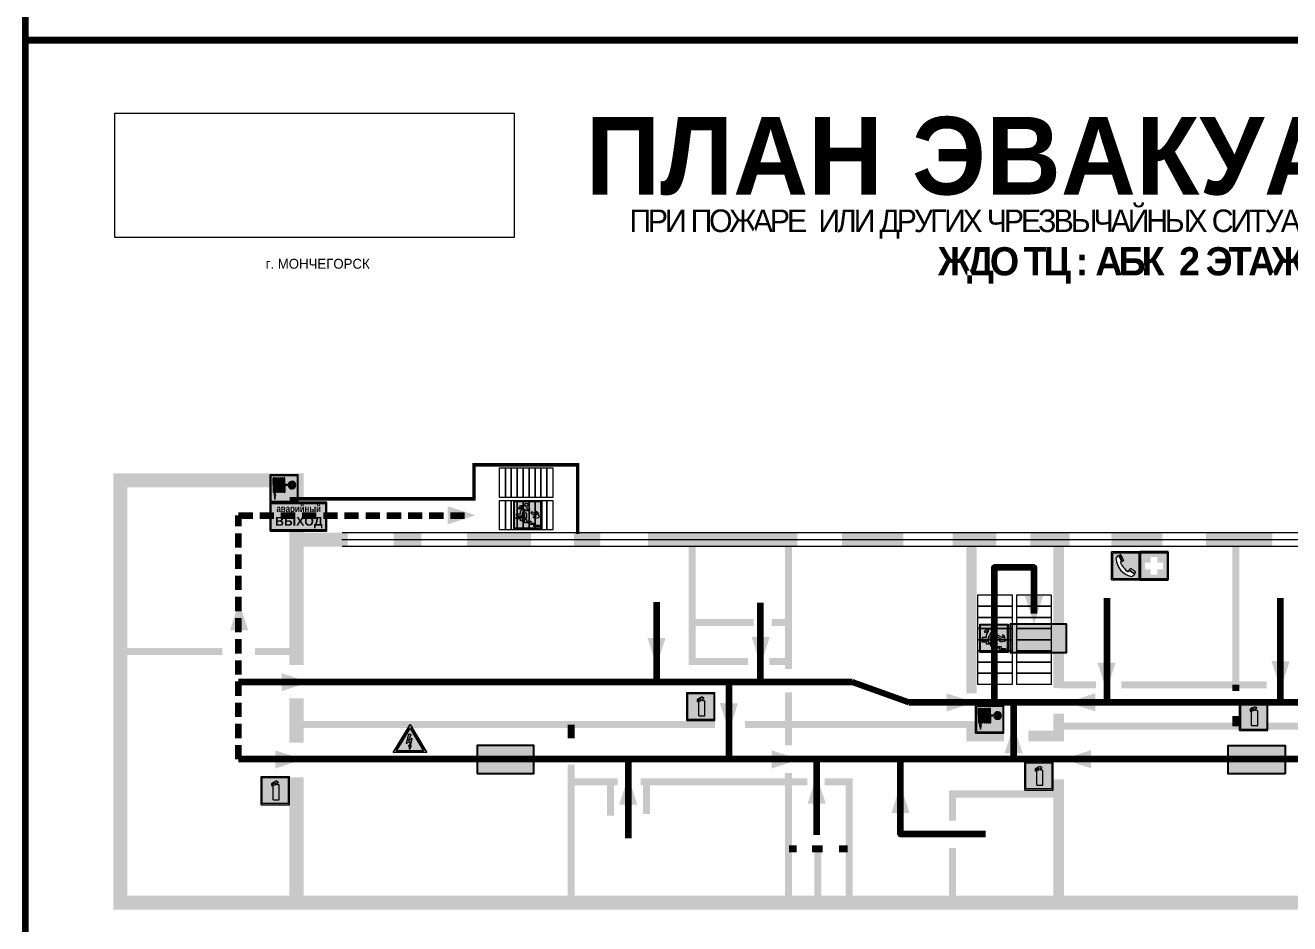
# Model space of a CAD drawing. Header units: millimetres. Extents: x 13114 to 67229, y 22859 to 38520.
# Drawn here: x 32788.4 to 33146.6, y 25607.5 to 25862 of the extents above; entities that cross this region are included whole.
import ezdxf

# ---------------------------------------------------------------- set-up
doc = ezdxf.new("R2010")
doc.units = ezdxf.units.MM
doc.linetypes.add('{ Wide Dash }', pattern=[12, 4, -2, 4, -2])
doc.layers.add('План_Штампы', color=7, linetype='Continuous')
doc.styles.add('обычный', font='arial.ttf')
picture_1 = doc.add_image_def('image1.jpg', size_in_pixel=(337, 105))

# ---------------------------------------------------------------- blocks, each defined once
blk = doc.blocks.new('A$C7B4425F7')
at = {"true_color": 0xffffff}
blk.add_hatch(color=7, dxfattribs=at).paths.add_polyline_path([(0, 0), (-16, 0), (-16, -8), (0, -8)])
h = blk.add_hatch(color=126)
h.paths.add_polyline_path([(-0.2, -0.2), (-15.8, -0.2), (-15.8, -7.8), (-0.2, -7.8)])
h.paths.add_polyline_path([(-11.76, -2.03), (-11.76, -3.66), (-11.17, -3.66, -0.568275), (-11.17, -6.18), (-12.58, -6.18), (-12.58, -2.03)], flags=16)
h.paths.add_polyline_path([(-13.33, -4.12, -0.495768), (-13.59, -6.18), (-15.03, -6.18), (-15.03, -2.03), (-13.59, -2.03, -0.487973)], flags=16)
h.paths.add_polyline_path([(-10.25, -2.03), (-9.48, -2.03), (-9.48, -6.18), (-10.25, -6.18)], flags=16)
h.paths.add_polyline_path([(-13.84, -3.69), (-14.24, -3.69), (-14.24, -3.03), (-13.9, -3.03, -0.692621)], flags=0)
h.paths.add_polyline_path([(-9.15, -2.03), (-8.4, -2.03), (-8.04, -3.07), (-7.68, -2.03), (-6.93, -2.03), (-7.64, -4.1), (-6.93, -6.18), (-7.68, -6.18), (-8.04, -5.14), (-8.4, -6.18), (-9.15, -6.18), (-8.44, -4.1)], flags=16)
h.paths.add_polyline_path([(-11.76, -4.46), (-11.42, -4.46, -0.692621), (-11.36, -5.12), (-11.76, -5.12)], flags=0)
h.paths.add_polyline_path([(-13.9, -5.2), (-14.24, -5.2), (-14.24, -4.55), (-13.84, -4.55, -0.708038)], flags=0)
edge = h.paths.add_edge_path(flags=16)
edge.add_ellipse((-5.51, -4.08), major_axis=(0, 2.05), ratio=0.586184, start_angle=0, end_angle=360)
edge = h.paths.add_edge_path(flags=0)
edge.add_ellipse((-5.51, -4.08), major_axis=(0, 1.14), ratio=0.454828, start_angle=0, end_angle=360)
h.paths.add_polyline_path([(-4.13, -4.96, 0.377264), (-3.48, -4.52, 0.0555), (-3.16, -2.03), (-1.66, -2.03), (-1.66, -4.96), (-0.96, -4.96), (-0.96, -7.01), (-1.75, -7.01), (-1.75, -6.18), (-3.3, -6.18), (-3.3, -7.02), (-4.13, -7.02)], flags=16)
h.paths.add_polyline_path([(-2.73, -2.91), (-2.28, -2.91), (-2.28, -4.96), (-3.05, -4.96, 0.079136)], flags=0)
at = {"color": 126}
blk.add_lwpolyline([(-16, -8), (0, -8), (0, 0), (-16, 0)], close=True, dxfattribs=at)
blk = doc.blocks.new('A$C3E6D3DDE')
at = {"lineweight": 5}
h = blk.add_hatch(color=40, dxfattribs=at)
h.paths.add_polyline_path([(24.1, 1.45), (16.46, -11.35), (31.74, -11.35)])
h.paths.add_polyline_path([(24.09, -0.46), (30.03, -10.41), (18.14, -10.41)], flags=16)
h.paths.add_polyline_path([(24.54, -3.08), (23.41, -6.02), (25.13, -5.01), (24.33, -8.5), (24.82, -8.27), (23.79, -9.86), (23.4, -8.04), (23.8, -8.43), (24.04, -6.29), (22.39, -7.25), (23.44, -3.08)], flags=0)
h = blk.add_hatch(color=256, dxfattribs=at)
h.paths.add_polyline_path([(24.37, 0.03, 0.567511), (23.82, 0.03), (17.59, -10.4, 0.582454), (17.86, -10.88), (30.32, -10.88, 0.582149), (30.6, -10.4)])
h.paths.add_polyline_path([(24.09, -0.46), (18.14, -10.41), (30.03, -10.41)], flags=16)
h.paths.add_polyline_path([(24.54, -3.08), (23.41, -6.02), (25.13, -5.01), (24.33, -8.5), (24.82, -8.27), (23.79, -9.86), (23.4, -8.04), (23.8, -8.43), (24.04, -6.29), (22.39, -7.25), (23.44, -3.08)], flags=0)
h = blk.add_hatch(color=40, dxfattribs=at)
h.paths.add_polyline_path([(24.09, -0.46), (18.14, -10.41), (30.03, -10.41)])
h.paths.add_polyline_path([(24.82, -8.27), (23.79, -9.86), (23.4, -8.04), (23.8, -8.43), (24.04, -6.29), (22.39, -7.25), (23.44, -3.08), (24.54, -3.08), (23.41, -6.02), (25.13, -5.01), (24.33, -8.5)], flags=16)
at = {"color": 40, "lineweight": 5}
for p, q in [((16.46, -11.35), (24.1, 1.45)), ((24.1, 1.45), (31.74, -11.35))]:
    blk.add_line(p, q, dxfattribs=at)
at = {"lineweight": 5}
for p, q in [((17.59, -10.4), (23.82, 0.03)), ((24.37, 0.03), (30.6, -10.4)), ((18.14, -10.41), (24.09, -0.46)), ((23.44, -3.08), (22.39, -7.25)), ((23.41, -6.02), (24.54, -3.08)), ((25.13, -5.01), (23.41, -6.02)), ((24.54, -3.08), (23.44, -3.08)), ((24.09, -0.46), (30.03, -10.41)), ((24.33, -8.5), (25.13, -5.01)), ((17.86, -10.88), (30.32, -10.88)), ((18.14, -10.41), (30.03, -10.41)), ((22.39, -7.25), (24.04, -6.29)), ((23.8, -8.43), (23.4, -8.04)), ((23.4, -8.04), (23.79, -9.86)), ((23.79, -9.86), (24.82, -8.27)), ((24.04, -6.29), (23.8, -8.43)), ((24.82, -8.27), (24.33, -8.5))]:
    blk.add_line(p, q, dxfattribs=at)
at = {"color": 50, "lineweight": 5}
blk.add_line((31.74, -11.35), (16.46, -11.35), dxfattribs=at)
blk = doc.blocks.new('A$C456E1F9C')
at = {"lineweight": 5}
h = blk.add_hatch(color=242, dxfattribs=at)
h.paths.add_polyline_path([(0.51, -1.47), (0.51, -13.26), (12.29, -13.26), (12.29, -1.47)])
h.paths.add_polyline_path([(5.42, -4.95, -0.254479), (4.78, -5.4), (3.52, -2.53, -0.209735), (4.23, -2.4)], flags=16)
h.paths.add_polyline_path([(8.53, -8.6), (10.87, -10.17), (10.54, -10.76), (8.03, -9.13, -0.192251)], flags=16)
h.paths.add_polyline_path([(4.61, -5.49, 0.005518), (3.87, -5.72, 0.128647), (7.49, -10.01, 0.00809), (7.83, -9.33), (10.47, -10.97, -0.16736), (8.99, -12.25, -0.327862), (1.95, -3.95, -0.166952), (3.36, -2.62)], flags=16)
at = {"color": 242, "lineweight": 5}
for p, q in [((0, -13.77), (0, -0.97)), ((12.8, -0.97), (0, -0.97)), ((4.61, -5.49), (3.36, -2.62)), ((3.52, -2.53), (4.78, -5.4)), ((4.23, -2.4), (5.42, -4.95)), ((12.8, -13.77), (12.8, -0.97)), ((7.83, -9.33), (10.47, -10.97)), ((8.03, -9.13), (10.54, -10.76)), ((10.81, -10.12), (8.53, -8.6)), ((10.54, -10.76), (10.8, -10.3)), ((10.8, -10.3), (10.81, -10.12)), ((0, -13.77), (12.8, -13.77))]:
    blk.add_line(p, q, dxfattribs=at)
blk.add_lwpolyline([(0.51, -1.47), (12.29, -1.47), (12.29, -13.26), (0.51, -13.26)], close=True, dxfattribs=at)
for centre, radius, start, end in [((4.59, -5.34), 2.99, 114.28453, 152.19739), ((11.12, -3.31), 9.19, 183.99153, 256.60086), ((4.02, -3.27), 0.891, 76.32839, 123.70924), ((14.98, -39.1), 35.17, 107.14873, 108.41345), ((13.86, -0.94), 11.08, 205.55365, 234.87622), ((4.68, -4.59), 0.824, 276.9621, 334.07228), ((-13.31, 0.8), 23.44, 332.54871, 334.40268), ((8.94, -9.5), 0.989, 114.40924, 157.93883), ((7.87, -9.46), 3, 291.92908, 329.9329)]:
    blk.add_arc(centre, radius, start, end, dxfattribs=at)
blk = doc.blocks.new('A$C18900ED3')
h = blk.add_hatch(color=126)
h.paths.add_polyline_path([(-0.18, -0.18), (-7.02, -0.18), (-7.02, -7.02), (-0.18, -7.02)])
h.paths.add_polyline_path([(-5.89, -4.46), (-5.89, -2.77), (-4.46, -2.77), (-4.46, -1.31), (-2.77, -1.31), (-2.77, -2.77), (-1.33, -2.77), (-1.33, -4.46), (-2.77, -4.46), (-2.77, -5.89), (-4.46, -5.89), (-4.46, -4.46)], flags=16)
at = {"color": 126}
for p, q in [((-7.2, 0), (-7.2, -7.2)), ((0, 0), (-7.2, 0)), ((0, -7.2), (0, 0)), ((-7.02, -7.02), (-7.02, -0.18)), ((-7.02, -0.18), (-0.18, -0.18)), ((-0.18, -0.18), (-0.18, -7.02)), ((-7.2, -7.2), (0, -7.2)), ((-0.18, -7.02), (-7.02, -7.02))]:
    blk.add_line(p, q, dxfattribs=at)
blk = doc.blocks.new('вниз')
at = {"lineweight": 0, "true_color": 0xffffff}
h = blk.add_hatch(color=7, dxfattribs=at)
h.dxf.hatch_style = 1
h.paths.add_polyline_path([(40994.51, -4472.22), (40986.51, -4472.22), (40986.51, -4480.22), (40994.51, -4480.22)])
h.paths.add_polyline_path([(40994.31, -4472.42), (40994.31, -4480.01), (40986.71, -4480.01), (40986.71, -4472.42)], flags=16)
h.paths.add_polyline_path([(40988.43, -4473.53), (40989.43, -4473.53), (40990.19, -4473.96), (40990.19, -4474.6), (40991, -4474.6), (40991, -4475.06), (40989.73, -4475.06), (40989.73, -4474.46), (40989.3, -4475.18), (40990.17, -4475.7), (40990.17, -4477.11), (40989.63, -4477.11), (40989.63, -4476.01), (40988.94, -4475.59), (40988.94, -4476.46), (40988.94, -4476.46), (40987.47, -4476.46), (40987.26, -4476.46), (40987.26, -4475.92), (40988.4, -4475.92), (40988.4, -4475.2), (40989.1, -4473.99), (40988.66, -4473.99), (40988.24, -4474.7), (40987.86, -4474.47), (40988.41, -4473.56)], flags=0)
h.paths.add_polyline_path([(40990.55, -4473.29, -1), (40989.69, -4473.29, -1)], flags=0)
h.paths.add_polyline_path([(40988.85, -4476.89), (40988.85, -4477.43), (40990.1, -4477.43), (40990.1, -4477.99), (40991.34, -4477.99), (40991.34, -4478.54), (40992.59, -4478.54), (40992.59, -4479.09), (40993.83, -4479.09), (40993.83, -4479.52), (40992.17, -4479.52), (40992.17, -4478.97), (40990.91, -4478.97), (40990.91, -4478.41), (40989.68, -4478.41), (40989.68, -4477.86), (40988.43, -4477.86), (40988.43, -4477.31), (40987.6, -4477.31), (40987.18, -4477.31), (40987.18, -4476.89)], flags=0)
h.paths.add_polyline_path([(40991.61, -4475.33), (40993.12, -4476.2), (40992.9, -4475.27), (40993.48, -4475.6), (40993.83, -4476.88), (40992.56, -4477.22), (40991.97, -4476.88), (40992.9, -4476.61), (40991.38, -4475.74), (40991.58, -4475.39)], flags=0)
h.paths.add_polyline_path([(40990.19, -4473.96), (40989.43, -4473.53), (40988.43, -4473.53), (40988.41, -4473.56), (40987.86, -4474.47), (40988.24, -4474.7), (40988.66, -4473.99), (40989.1, -4473.99), (40988.4, -4475.2), (40988.4, -4475.92), (40987.26, -4475.92), (40987.26, -4476.46), (40987.47, -4476.46), (40988.94, -4476.46), (40988.94, -4476.27), (40988.94, -4475.59), (40989.63, -4476.01), (40989.63, -4477.11), (40990.17, -4477.11), (40990.17, -4475.7), (40989.3, -4475.18), (40989.73, -4474.46), (40989.73, -4475.06), (40991, -4475.06), (40991, -4474.6), (40990.19, -4474.6)], flags=0)
h.paths.add_polyline_path([(40990.55, -4473.29, 1), (40989.69, -4473.29, 1)], flags=0)
h.paths.add_polyline_path([(40991.61, -4475.33), (40991.58, -4475.39), (40991.38, -4475.74), (40992.9, -4476.61), (40991.97, -4476.88), (40992.56, -4477.22), (40993.83, -4476.88), (40993.48, -4475.6), (40992.9, -4475.27), (40993.12, -4476.2)], flags=0)
h.paths.add_polyline_path([(40990.1, -4477.43), (40988.85, -4477.43), (40988.85, -4476.89), (40987.18, -4476.89), (40987.18, -4477.31), (40987.6, -4477.31), (40988.43, -4477.31), (40988.43, -4477.86), (40989.68, -4477.86), (40989.68, -4478.41), (40990.91, -4478.41), (40990.91, -4478.97), (40992.17, -4478.97), (40992.17, -4479.52), (40993.83, -4479.52), (40993.83, -4479.09), (40992.59, -4479.09), (40992.59, -4478.54), (40991.34, -4478.54), (40991.34, -4477.99), (40990.1, -4477.99)], flags=0)
at = {"lineweight": 0}
h = blk.add_hatch(color=126, dxfattribs=at)
h.dxf.hatch_style = 1
h.paths.add_polyline_path([(40994.31, -4472.42), (40986.71, -4472.42), (40986.71, -4480.01), (40994.31, -4480.01)])
h.paths.add_polyline_path([(40988.43, -4473.53), (40989.43, -4473.53), (40990.19, -4473.96), (40990.19, -4474.6), (40991, -4474.6), (40991, -4475.06), (40989.73, -4475.06), (40989.73, -4474.46), (40989.3, -4475.18), (40990.17, -4475.7), (40990.17, -4477.11), (40989.63, -4477.11), (40989.63, -4476.01), (40988.94, -4475.59), (40988.94, -4476.46), (40988.94, -4476.46), (40987.47, -4476.46), (40987.26, -4476.46), (40987.26, -4475.92), (40988.4, -4475.92), (40988.4, -4475.2), (40989.1, -4473.99), (40988.66, -4473.99), (40988.24, -4474.7), (40987.86, -4474.47), (40988.41, -4473.56)], flags=16)
h.paths.add_polyline_path([(40990.55, -4473.29, -1), (40989.69, -4473.29, -1)], flags=16)
h.paths.add_polyline_path([(40988.85, -4476.89), (40988.85, -4477.43), (40990.1, -4477.43), (40990.1, -4477.99), (40991.34, -4477.99), (40991.34, -4478.54), (40992.59, -4478.54), (40992.59, -4479.09), (40993.83, -4479.09), (40993.83, -4479.52), (40992.17, -4479.52), (40992.17, -4478.97), (40990.91, -4478.97), (40990.91, -4478.41), (40989.68, -4478.41), (40989.68, -4477.86), (40988.43, -4477.86), (40988.43, -4477.31), (40987.6, -4477.31), (40987.18, -4477.31), (40987.18, -4476.89)], flags=16)
h.paths.add_polyline_path([(40991.61, -4475.33), (40993.12, -4476.2), (40992.9, -4475.27), (40993.48, -4475.6), (40993.83, -4476.88), (40992.56, -4477.22), (40991.97, -4476.88), (40992.9, -4476.61), (40991.38, -4475.74), (40991.58, -4475.39)], flags=16)
at = {"lineweight": 0, "true_color": 0xffffff}
h = blk.add_hatch(color=7, dxfattribs=at)
h.dxf.hatch_style = 1
h.paths.add_polyline_path([(40989.73, -4474.46), (40989.73, -4475.06), (40991, -4475.06), (40991, -4474.6), (40990.19, -4474.6), (40990.19, -4473.96), (40989.43, -4473.53), (40988.43, -4473.53), (40988.41, -4473.56), (40987.86, -4474.47), (40988.24, -4474.7), (40988.66, -4473.99), (40989.1, -4473.99), (40988.4, -4475.2), (40988.4, -4475.92), (40987.26, -4475.92), (40987.26, -4476.46), (40987.47, -4476.46), (40988.94, -4476.46), (40988.94, -4475.59), (40989.63, -4476.01), (40989.63, -4477.11), (40990.17, -4477.11), (40990.17, -4475.7), (40989.3, -4475.18)])
h.paths.add_polyline_path([(40989.69, -4473.29, 1), (40990.55, -4473.29, 1)])
h.paths.add_polyline_path([(40991.61, -4475.33), (40991.58, -4475.39), (40991.38, -4475.74), (40992.9, -4476.61), (40991.97, -4476.88), (40992.56, -4477.22), (40993.83, -4476.88), (40993.48, -4475.6), (40992.9, -4475.27), (40993.12, -4476.2)])
h.paths.add_polyline_path([(40990.1, -4477.43), (40988.85, -4477.43), (40988.85, -4476.89), (40987.18, -4476.89), (40987.18, -4477.31), (40987.6, -4477.31), (40988.43, -4477.31), (40988.43, -4477.86), (40989.68, -4477.86), (40989.68, -4478.41), (40990.91, -4478.41), (40990.91, -4478.97), (40992.17, -4478.97), (40992.17, -4479.52), (40993.83, -4479.52), (40993.83, -4479.09), (40992.59, -4479.09), (40992.59, -4478.54), (40991.34, -4478.54), (40991.34, -4477.99), (40990.1, -4477.99)])
at = {"color": 126, "lineweight": 0}
for points in [[(40986.51, -4472.22), (40994.51, -4472.22), (40994.51, -4480.22), (40986.51, -4480.22)], [(40986.71, -4472.42), (40994.31, -4472.42), (40994.31, -4480.01), (40986.71, -4480.01)]]:
    blk.add_lwpolyline(points, close=True, dxfattribs=at)
for points in [[(40987.6, -4477.31), (40987.18, -4477.31), (40987.18, -4476.89), (40988.85, -4476.89), (40988.85, -4477.43), (40990.1, -4477.43), (40990.1, -4477.99), (40991.34, -4477.99), (40991.34, -4478.54), (40992.59, -4478.54), (40992.59, -4479.09), (40993.83, -4479.09), (40993.83, -4479.52), (40992.17, -4479.52), (40992.17, -4478.97), (40990.91, -4478.97), (40990.91, -4478.41), (40989.68, -4478.41), (40989.68, -4477.86), (40988.43, -4477.86), (40988.43, -4477.31), (40987.6, -4477.31)], [(40987.47, -4476.46), (40987.26, -4476.46), (40987.26, -4475.92), (40988.4, -4475.92), (40988.4, -4475.2), (40989.1, -4473.99), (40988.66, -4473.99), (40988.24, -4474.7), (40987.86, -4474.47), (40988.41, -4473.56), (40988.43, -4473.53), (40989.43, -4473.53), (40990.19, -4473.96), (40990.19, -4474.6), (40991, -4474.6), (40991, -4475.06), (40989.73, -4475.06), (40989.73, -4474.46), (40989.3, -4475.18), (40990.17, -4475.7), (40990.17, -4477.11), (40989.63, -4477.11), (40989.63, -4476.01), (40988.94, -4475.59), (40988.94, -4476.46)], [(40987.47, -4476.46), (40988.94, -4476.46), (40988.94, -4476.27)], [(40991.58, -4475.39), (40991.38, -4475.74), (40992.9, -4476.61), (40991.97, -4476.88), (40992.56, -4477.22), (40993.83, -4476.88), (40993.48, -4475.6), (40992.9, -4475.27), (40993.12, -4476.2), (40991.61, -4475.33), (40991.58, -4475.39)]]:
    blk.add_lwpolyline(points, dxfattribs=at)
blk.add_circle((40990.12, -4473.29), 0.432, dxfattribs=at)
blk = doc.blocks.new('A$C41C009D9')
at = {"true_color": 0xffffff}
blk.add_hatch(color=7, dxfattribs=at).paths.add_polyline_path([(0, 8), (-16, 8), (-16, 0), (0, 0)])
h = blk.add_hatch(color=126)
h.dxf.hatch_style = 1
h.paths.add_polyline_path([(-15.8, 7.8), (-15.8, 0.2), (-0.2, 0.2), (-0.2, 7.8)])
at = {"color": 126}
for points in [[(-16, 0), (0, 0), (0, 8), (-16, 8)], [(-16, 0), (0, 0), (0, 8), (-16, 8)], [(-15.8, 7.8), (-0.2, 7.8), (-0.2, 0.2), (-15.8, 0.2)]]:
    blk.add_lwpolyline(points, close=True, dxfattribs=at)
at = {"color": 7, "true_color": 0xffffff, "insert": (-15.8, 7.3), "char_height": 2.5, "width": 15.5999, "attachment_point": 1, "style": 'обычный'}
blk.add_mtext('\\pi1.6133;{\\fArial|b1|i0|c204|p34;\\H0.8x;\\W0.8;аварийный\\H1.25x;\\W1;\\P\\pi1.2327;ВЫХОД}', dxfattribs=at)
blk = doc.blocks.new('A$C37112FD5')
at = {"true_color": 0xf5f5ff}
h = blk.add_hatch(color=7, dxfattribs=at)
h.dxf.hatch_style = 1
h.paths.add_polyline_path([(12.8, -7.4), (0, -7.4), (0, -20.2), (12.8, -20.2)])
h.paths.add_polyline_path([(12.29, -7.91), (12.29, -19.69), (0.51, -19.69), (0.51, -7.91)], flags=16)
h.paths.add_polyline_path([(4.98, -9.04, -0.42597), (5.17, -9.22), (5.17, -12.25), (5.17, -15.29, -0.432244), (4.98, -15.47), (4.83, -15.47, -0.42597), (4.64, -15.29), (4.64, -12.25), (4.64, -9.22, -0.432244), (4.83, -9.04)], flags=0)
h.paths.add_polyline_path([(4.28, -9.22), (4.28, -12.25), (4.28, -15.29, -0.432244), (4.09, -15.47), (3.94, -15.47, -0.42597), (3.75, -15.29), (3.75, -12.25), (3.75, -9.22, -0.432244), (3.94, -9.04), (4.09, -9.04, -0.42597)], flags=0)
h.paths.add_polyline_path([(5.72, -9.04), (5.87, -9.04, -0.42597), (6.06, -9.22), (6.06, -12.25), (6.06, -15.29, -0.432244), (5.87, -15.47), (5.72, -15.47, -0.42597), (5.53, -15.29), (5.53, -12.25), (5.53, -9.22, -0.432244)], flags=0)
h.paths.add_polyline_path([(6.42, -8.9), (6.5, -8.9, -0.42597), (6.69, -9.08), (6.69, -12.03), (8.21, -12.03, -15.824349), (8.21, -12.47), (6.69, -12.47), (6.69, -15.42, -0.432244), (6.5, -15.6), (6.42, -15.6)], flags=0)
h.paths.add_polyline_path([(3.39, -9.22), (3.39, -12.25), (3.39, -15.29, -0.432244), (3.2, -15.47), (3.05, -15.47, -0.42597), (2.85, -15.29), (2.85, -12.25), (2.85, -9.22, -0.432244), (3.05, -9.04), (3.2, -9.04, -0.42597)], flags=0)
h.paths.add_polyline_path([(2.5, -9.22), (2.5, -16.71), (1.96, -16.71), (1.96, -9.22, -0.432244), (2.15, -9.04), (2.31, -9.04, -0.42597)], flags=0)
h.paths.add_polyline_path([(1.61, -8.9), (1.61, -15.6), (1.57, -15.6, -0.42597), (1.37, -15.42), (1.37, -12.03), (1.37, -9.09, -0.432244), (1.57, -8.9)], flags=0)
h.paths.add_polyline_path([(9.76, -10.81), (9.76, -12.03), (8.49, -12.03, -0.336371)], flags=0)
h.paths.add_polyline_path([(8.49, -12.47), (9.76, -12.47), (9.76, -13.7, -0.336371)], flags=0)
h.paths.add_polyline_path([(10.11, -10.81, -0.336371), (11.38, -12.03), (10.11, -12.03)], flags=0)
h.paths.add_polyline_path([(10.11, -12.47), (11.38, -12.47, -0.336371), (10.11, -13.7)], flags=0)
h.paths.add_polyline_path([(2.5, -16.84), (2.5, -17.05), (1.97, -17.05), (1.97, -16.84)], flags=0)
h.paths.add_polyline_path([(2.5, -17.24, -0.033778), (2.24, -18.6, -0.033778), (1.97, -17.24)], flags=0)
h = blk.add_hatch(color=242)
h.dxf.hatch_style = 1
h.paths.add_polyline_path([(12.29, -7.91), (0.51, -7.91), (0.51, -19.69), (12.29, -19.69)])
h.paths.add_polyline_path([(6.42, -15.6), (6.42, -8.9), (6.5, -8.9, -0.42597), (6.69, -9.08), (6.69, -12.03), (8.21, -12.03, -15.824349), (8.21, -12.47), (6.69, -12.47), (6.69, -15.42, -0.432244), (6.5, -15.6)], flags=16)
h.paths.add_polyline_path([(5.87, -15.47), (5.72, -15.47, -0.42597), (5.53, -15.29), (5.53, -12.25), (5.53, -9.22, -0.432244), (5.72, -9.04), (5.87, -9.04, -0.42597), (6.06, -9.22), (6.06, -12.25), (6.06, -15.29, -0.432244)], flags=16)
h.paths.add_polyline_path([(4.98, -15.47), (4.83, -15.47, -0.42597), (4.64, -15.29), (4.64, -12.25), (4.64, -9.22, -0.432244), (4.83, -9.04), (4.98, -9.04, -0.42597), (5.17, -9.22), (5.17, -12.25), (5.17, -15.29, -0.432244)], flags=16)
h.paths.add_polyline_path([(4.09, -15.47), (3.94, -15.47, -0.42597), (3.75, -15.29), (3.75, -12.25), (3.75, -9.22, -0.432244), (3.94, -9.04), (4.09, -9.04, -0.42597), (4.28, -9.22), (4.28, -12.25), (4.28, -15.29, -0.432244)], flags=16)
h.paths.add_polyline_path([(3.2, -15.47), (3.05, -15.47, -0.42597), (2.85, -15.29), (2.85, -12.25), (2.85, -9.22, -0.432244), (3.05, -9.04), (3.2, -9.04, -0.42597), (3.39, -9.22), (3.39, -12.25), (3.39, -15.29, -0.432244)], flags=16)
h.paths.add_polyline_path([(2.5, -17.05), (1.97, -17.05), (1.97, -16.84), (2.5, -16.84)], flags=16)
h.paths.add_polyline_path([(2.5, -17.24, -0.033778), (2.24, -18.6, -0.033778), (1.97, -17.24)], flags=16)
h.paths.add_polyline_path([(2.5, -16.71), (1.96, -16.71), (1.96, -9.22, -0.432244), (2.15, -9.04), (2.31, -9.04, -0.42597), (2.5, -9.22)], flags=16)
h.paths.add_polyline_path([(1.61, -15.6), (1.57, -15.6, -0.42597), (1.37, -15.42), (1.37, -12.03), (1.37, -9.09, -0.432244), (1.57, -8.9), (1.61, -8.9)], flags=16)
h.paths.add_polyline_path([(8.49, -12.47), (9.76, -12.47), (9.76, -13.7, -0.336371)], flags=0)
h.paths.add_polyline_path([(10.11, -13.7), (10.11, -12.47), (11.38, -12.47, -0.336371)], flags=0)
h.paths.add_polyline_path([(8.49, -12.03, -0.336371), (9.76, -10.81), (9.76, -12.03)], flags=0)
h.paths.add_polyline_path([(10.11, -12.03), (10.11, -10.81, -0.336371), (11.38, -12.03)], flags=0)
h = blk.add_hatch(color=7, dxfattribs=at)
h.dxf.hatch_style = 1
h.paths.add_polyline_path([(1.61, -8.9), (1.57, -8.9, 0.432244), (1.37, -9.09), (1.37, -12.03), (1.37, -15.42, 0.42597), (1.57, -15.6), (1.61, -15.6)])
h.paths.add_polyline_path([(2.5, -9.22, 0.42597), (2.31, -9.04), (2.15, -9.04, 0.432244), (1.96, -9.22), (1.96, -16.71), (2.5, -16.71)])
h.paths.add_polyline_path([(2.5, -16.84), (1.97, -16.84), (1.97, -17.05), (2.5, -17.05)])
h.paths.add_polyline_path([(2.5, -17.24), (1.97, -17.24, 0.033778), (2.24, -18.6, 0.033778)])
h.paths.add_polyline_path([(3.39, -12.25), (3.39, -9.22, 0.42597), (3.2, -9.04), (3.05, -9.04, 0.432244), (2.85, -9.22), (2.85, -12.25), (2.85, -15.29, 0.42597), (3.05, -15.47), (3.2, -15.47, 0.432244), (3.39, -15.29)])
h.paths.add_polyline_path([(4.28, -12.25), (4.28, -9.22, 0.42597), (4.09, -9.04), (3.94, -9.04, 0.432244), (3.75, -9.22), (3.75, -12.25), (3.75, -15.29, 0.42597), (3.94, -15.47), (4.09, -15.47, 0.432244), (4.28, -15.29)])
h.paths.add_polyline_path([(5.17, -12.25), (5.17, -9.22, 0.42597), (4.98, -9.04), (4.83, -9.04, 0.432244), (4.64, -9.22), (4.64, -12.25), (4.64, -15.29, 0.42597), (4.83, -15.47), (4.98, -15.47, 0.432244), (5.17, -15.29)])
h.paths.add_polyline_path([(6.06, -12.25), (6.06, -9.22, 0.42597), (5.87, -9.04), (5.72, -9.04, 0.432244), (5.53, -9.22), (5.53, -12.25), (5.53, -15.29, 0.42597), (5.72, -15.47), (5.87, -15.47, 0.432244), (6.06, -15.29)])
h.paths.add_polyline_path([(6.69, -12.47), (8.21, -12.47, 15.824349), (8.21, -12.03), (6.69, -12.03), (6.69, -9.08, 0.42597), (6.5, -8.9), (6.42, -8.9), (6.42, -15.6), (6.5, -15.6, 0.432244), (6.69, -15.42)])
h.paths.add_polyline_path([(8.49, -12.47), (9.76, -12.47), (9.76, -13.7, -0.336371)], flags=16)
h.paths.add_polyline_path([(8.49, -12.03, -0.336371), (9.76, -10.81), (9.76, -12.03)], flags=16)
h.paths.add_polyline_path([(10.11, -12.47), (11.38, -12.47, -0.336371), (10.11, -13.7)], flags=16)
h.paths.add_polyline_path([(10.11, -12.03), (10.11, -10.81, -0.336371), (11.38, -12.03)], flags=16)
h = blk.add_hatch(color=242)
h.dxf.hatch_style = 1
h.paths.add_polyline_path([(9.76, -10.81, 0.336371), (8.49, -12.03), (9.76, -12.03)])
h.paths.add_polyline_path([(10.11, -10.81), (10.11, -12.03), (11.38, -12.03, 0.336371)])
h.paths.add_polyline_path([(11.38, -12.47), (10.11, -12.47), (10.11, -13.7, 0.336371)])
h.paths.add_polyline_path([(9.76, -12.47), (8.49, -12.47, 0.336371), (9.76, -13.7)])
at = {"color": 242, "lineweight": 5}
for p, q in [((0, -20.2), (0, -7.4)), ((0, -7.4), (12.8, -7.4)), ((1.37, -12.03), (1.37, -9.08)), ((1.57, -8.9), (1.61, -8.9)), ((1.61, -8.9), (1.61, -15.6)), ((1.96, -16.71), (1.96, -9.22)), ((2.15, -9.04), (2.31, -9.04)), ((2.5, -16.71), (2.5, -9.22)), ((2.85, -12.25), (2.85, -9.22)), ((3.05, -9.04), (3.2, -9.04)), ((3.39, -12.25), (3.39, -9.22)), ((3.75, -12.25), (3.75, -9.22)), ((3.94, -9.04), (4.09, -9.04)), ((4.28, -12.25), (4.28, -9.22)), ((4.64, -12.25), (4.64, -9.22)), ((4.83, -9.04), (4.98, -9.04)), ((5.17, -12.25), (5.17, -9.22)), ((5.53, -12.25), (5.53, -9.22)), ((5.72, -9.04), (5.87, -9.04)), ((6.06, -12.25), (6.06, -9.22)), ((6.42, -8.9), (6.42, -15.6)), ((6.5, -8.9), (6.42, -8.9)), ((6.69, -12.03), (6.69, -9.08)), ((9.76, -10.81), (9.76, -12.03)), ((10.11, -10.81), (10.11, -12.03)), ((12.8, -20.2), (12.8, -7.4)), ((1.37, -12.03), (1.37, -15.42)), ((1.57, -15.6), (1.61, -15.6)), ((1.96, -16.71), (2.5, -16.71)), ((1.97, -16.84), (2.5, -16.84)), ((1.97, -17.05), (1.97, -16.84)), ((2.5, -17.05), (1.97, -17.05)), ((2.5, -16.84), (2.5, -17.05)), ((2.85, -12.25), (2.85, -15.29)), ((3.05, -15.47), (3.2, -15.47)), ((3.39, -12.25), (3.39, -15.29)), ((3.75, -12.25), (3.75, -15.29)), ((3.94, -15.47), (4.09, -15.47)), ((4.28, -12.25), (4.28, -15.29)), ((4.64, -12.25), (4.64, -15.29)), ((4.83, -15.47), (4.98, -15.47)), ((5.17, -12.25), (5.17, -15.29)), ((5.53, -12.25), (5.53, -15.29)), ((5.72, -15.47), (5.87, -15.47)), ((6.06, -12.25), (6.06, -15.29)), ((6.42, -15.6), (6.5, -15.6)), ((8.21, -12.03), (6.69, -12.03)), ((8.21, -12.47), (6.69, -12.47)), ((6.69, -12.47), (6.69, -15.42)), ((9.76, -12.03), (8.49, -12.03)), ((9.76, -12.47), (8.49, -12.47)), ((9.76, -12.47), (9.76, -13.7)), ((11.38, -12.03), (10.11, -12.03)), ((11.38, -12.47), (10.11, -12.47)), ((10.11, -12.47), (10.11, -13.7)), ((0, -20.2), (12.8, -20.2)), ((1.97, -17.24), (2.5, -17.24))]:
    blk.add_line(p, q, dxfattribs=at)
blk.add_lwpolyline([(0.51, -7.91), (12.29, -7.91), (12.29, -19.69), (0.51, -19.69)], close=True, dxfattribs=at)
for centre, radius, start, end in [((1.56, -9.09), 0.182, 87.10267, 180.60715), ((2.15, -9.22), 0.182, 87.10267, 180.60715), ((2.32, -9.22), 0.182, 359.39285, 92.89733), ((3.04, -9.22), 0.182, 87.10267, 180.60715), ((3.21, -9.22), 0.182, 359.39285, 92.89733), ((3.93, -9.22), 0.182, 87.10267, 180.60715), ((4.1, -9.22), 0.182, 359.39285, 92.89733), ((4.82, -9.22), 0.182, 87.10267, 180.60715), ((4.99, -9.22), 0.182, 359.39285, 92.89733), ((5.71, -9.22), 0.182, 87.10267, 180.60715), ((5.88, -9.22), 0.182, 359.39285, 92.89733), ((6.51, -9.09), 0.182, 359.39285, 92.89733), ((9.93, -12.25), 1.74, 187.23185, 172.76815), ((9.93, -12.25), 1.46, 96.99266, 171.35851), ((9.93, -12.25), 1.46, 8.64149, 83.00734), ((1.56, -15.42), 0.182, 179.39285, 272.89733), ((3.04, -15.29), 0.182, 179.39285, 272.89733), ((3.21, -15.29), 0.182, 267.10267, 0.60715), ((3.93, -15.29), 0.182, 179.39285, 272.89733), ((4.1, -15.29), 0.182, 267.10267, 0.60715), ((4.82, -15.29), 0.182, 179.39285, 272.89733), ((4.99, -15.29), 0.182, 267.10267, 0.60715), ((5.71, -15.29), 0.182, 179.39285, 272.89733), ((5.88, -15.29), 0.182, 267.10267, 0.60715), ((6.51, -15.42), 0.182, 267.10267, 0.60715), ((9.93, -12.25), 1.46, 188.64149, 263.00734), ((9.93, -12.25), 1.46, 276.99266, 351.35851), ((12.17, -15.98), 10.27, 187.04098, 194.7793), ((-7.7, -15.98), 10.27, 345.2207, 352.95902)]:
    blk.add_arc(centre, radius, start, end, dxfattribs=at)
blk = doc.blocks.new('A$C3AD82952')
at = {"true_color": 0xf5f5ff}
h = blk.add_hatch(color=7, dxfattribs=at)
h.dxf.hatch_style = 1
h.paths.add_polyline_path([(8.21, 8.73, 0.414214), (7.89, 9.05), (7.22, 9.05), (7.22, 9.92), (7.59, 9.92, 1), (7.57, 10.36), (7.22, 10.36), (7.22, 10.6), (6.43, 10.6), (6.43, 10.36), (6.01, 10.36), (4.74, 9.59), (4.74, 8.69), (4.98, 8.73), (4.98, 9.26), (6.12, 9.91), (6.43, 9.91), (6.43, 9.05), (5.76, 9.05, 0.414214), (5.44, 8.73), (5.44, 2.2), (8.21, 2.2)], flags=0)
h.paths.add_polyline_path([(12.8, 12.8), (0, 12.8), (0, 0), (12.8, 0)])
h.paths.add_polyline_path([(0.51, 12.29), (12.29, 12.29), (12.29, 0.51), (0.51, 0.51)], flags=16)
h.paths.add_polyline_path([(4.74, 9.59), (6.01, 10.36), (6.43, 10.36), (6.43, 10.6), (7.22, 10.6), (7.22, 10.36), (7.59, 10.36, -0.94586), (7.59, 9.92), (7.22, 9.92), (7.22, 9.05), (7.89, 9.05, -0.414214), (8.21, 8.73), (8.21, 2.2), (5.44, 2.2), (5.44, 8.73, -0.414214), (5.76, 9.05), (6.43, 9.05), (6.43, 9.91), (6.12, 9.91), (4.98, 9.26), (4.98, 8.73), (4.74, 8.69)], flags=0)
h = blk.add_hatch(color=242)
h.dxf.hatch_style = 1
h.paths.add_polyline_path([(12.29, 12.29), (0.51, 12.29), (0.51, 0.51), (12.29, 0.51)])
h.paths.add_polyline_path([(4.74, 8.69), (4.74, 9.59), (6.01, 10.36), (6.43, 10.36), (6.43, 10.6), (7.22, 10.6), (7.22, 10.36), (7.59, 10.36, -0.94586), (7.59, 9.92), (7.22, 9.92), (7.22, 9.05), (7.89, 9.05, -0.414214), (8.21, 8.73), (8.21, 2.2), (5.44, 2.2), (5.44, 8.73, -0.414214), (5.76, 9.05), (6.43, 9.05), (6.43, 9.91), (6.12, 9.91), (4.98, 9.26), (4.98, 8.73)], flags=16)
h = blk.add_hatch(color=7, dxfattribs=at)
h.dxf.hatch_style = 1
h.paths.add_polyline_path([(8.21, 8.73, 0.414214), (7.89, 9.05), (7.22, 9.05), (7.22, 9.92), (7.59, 9.92, 1), (7.57, 10.36), (7.22, 10.36), (7.22, 10.6), (6.43, 10.6), (6.43, 10.36), (6.01, 10.36), (4.74, 9.59), (4.74, 8.69), (4.98, 8.73), (4.98, 9.26), (6.12, 9.91), (6.43, 9.91), (6.43, 9.05), (5.76, 9.05, 0.414214), (5.44, 8.73), (5.44, 2.2), (8.21, 2.2)])
at = {"color": 242, "lineweight": 5}
for p, q in [((0, 0), (0, 12.8)), ((0, 12.8), (12.8, 12.8)), ((12.8, 0), (12.8, 12.8)), ((6.01, 10.36), (4.74, 9.59)), ((4.74, 9.59), (4.74, 8.69)), ((4.74, 8.69), (4.98, 8.73)), ((4.98, 9.26), (6.12, 9.91)), ((4.98, 8.73), (4.98, 9.26)), ((5.44, 2.2), (5.44, 8.73)), ((5.76, 9.05), (6.43, 9.05)), ((6.01, 10.36), (6.43, 10.36)), ((6.12, 9.91), (6.43, 9.91)), ((7.22, 10.6), (6.43, 10.6)), ((6.43, 10.6), (6.43, 10.36)), ((6.43, 9.91), (6.43, 9.05)), ((7.22, 10.36), (7.22, 10.6)), ((7.59, 10.36), (7.22, 10.36)), ((7.22, 9.05), (7.22, 9.92)), ((7.59, 9.92), (7.22, 9.92)), ((7.89, 9.05), (7.22, 9.05)), ((8.21, 2.2), (8.21, 8.73)), ((0, 0), (12.8, 0)), ((5.44, 2.2), (8.21, 2.2))]:
    blk.add_line(p, q, dxfattribs=at)
blk.add_lwpolyline([(0.51, 12.29), (12.29, 12.29), (12.29, 0.51), (0.51, 0.51)], close=True, dxfattribs=at)
for centre, radius, start, end in [((5.76, 8.73), 0.32, 90, 180), ((7.58, 10.14), 0.223, 273.18746, 86.81254), ((7.89, 8.73), 0.32, 0, 90)]:
    blk.add_arc(centre, radius, start, end, dxfattribs=at)
blk = doc.blocks.new('A$C32E8229D')
at = {"true_color": 0xffffff}
blk.add_hatch(color=7, dxfattribs=at).paths.add_polyline_path([(0, 0), (0, -8), (16, -8), (16, 0)])
h = blk.add_hatch(color=126)
h.paths.add_polyline_path([(0.2, -0.2), (15.8, -0.2), (15.8, -7.8), (0.2, -7.8)])
h.paths.add_polyline_path([(13.49, -2.05), (12.08, -2.05), (11.37, -2.63, 0.162397), (11.29, -2.84), (11.29, -3.63), (10.35, -3.63), (10.35, -4.05), (11.68, -4.05), (11.68, -3.48), (12.26, -4.28), (11.29, -5.1), (11.29, -6.78), (11.85, -6.78), (11.85, -5.44), (12.8, -4.64), (12.8, -5.94), (14.46, -5.94), (14.46, -5.39), (13.45, -5.39), (13.45, -3.97), (12.46, -2.59), (13.15, -2.59), (13.69, -3.34), (14.18, -3)], flags=16)
h.paths.add_polyline_path([(10.74, -1.82, 1), (11.8, -1.82, 1)], flags=16)
h.paths.add_polyline_path([(9.39, -3.59), (5.99, -3.59), (6.56, -3.03), (5.91, -3.03), (5.1, -3.83), (5.91, -4.64), (6.56, -4.64), (5.99, -4.09), (9.39, -4.09)], flags=16)
h.paths.add_polyline_path([(4.29, -1.08), (1.72, -1.08), (1.72, -6.6), (4.29, -6.6)], flags=16)
at = {"color": 126}
blk.add_lwpolyline([(16, -8), (0, -8), (0, 0), (16, 0)], close=True, dxfattribs=at)

msp = doc.modelspace()

# ---------------------------------------------------------------- linework, layer by layer
at = {"color": 6, "lineweight": 100}
for points in [[(32788.44, 25857.86), (33388.44, 25857.86), (33388.44, 26252.86), (32788.44, 26252.86)], [(32788.44, 25462.86), (33388.44, 25462.86), (33388.44, 25857.86), (32788.44, 25857.86)]]:
    msp.add_lwpolyline(points, close=True, dxfattribs=at)
at = {"lineweight": 0}
for points, const_width in [([(32944.91, 25717.91), (32944.91, 25737.51), (32915.54, 25737.51), (32915.54, 25727.86), (32863.3, 25727.86)], 1), ([(32993.12, 25681.79), (32977.33, 25681.79), (32977.33, 25716.66)], 2), ([(33004.6, 25679.67), (33004.6, 25716.41)], 2), ([(33131.35, 25675.2), (33131.35, 25715.61)], 2), ([(32977.33, 25692.86), (32994.77, 25692.86)], 2), ([(33004.6, 25692.86), (32999.87, 25692.86)], 2), ([(33004.6, 25681.79), (32999.23, 25681.79)], 2), ([(33004.6, 25663.91), (33004.6, 25673.01)], 2), ([(33091.75, 25675.2), (33081.28, 25675.2)], 2), ([(33140.1, 25675.2), (33098.9, 25675.2)], 2), ([(33131.35, 25675.2), (33131.35, 25673.42)], 2), ([(33131.35, 25663.44), (33131.35, 25666.33)], 2), ([(32983.82, 25663.91), (32865.89, 25663.91)], 2), ([(33056.8, 25663.91), (32992.32, 25663.91)], 2), ([(33004.6, 25663.91), (33004.6, 25658.08)], 2), ([(33274.74, 25663.44), (33080.99, 25663.44)], 2), ([(32956.25, 25647.74), (32943.08, 25647.74), (32943.08, 25652.53), (32943.08, 25613.2)], 2), ([(32954.17, 25647.74), (32954.17, 25638.15)], 2), ([(33009.98, 25647.74), (32962.72, 25647.74)], 2), ([(32964.37, 25647.74), (32964.37, 25638.55)], 2), ([(33004.6, 25647.74), (33004.6, 25650.17), (33004.6, 25613.42)], 2), ([(33021.78, 25613.5), (33021.78, 25647.74), (33014.88, 25647.74)], 2), ([(33081.28, 25644.25), (33051.08, 25644.25), (33051.08, 25636.7)], 2), ([(33051.08, 25628.95), (33051.08, 25613.7)], 2)]:
    msp.add_lwpolyline(points, dxfattribs=dict(at, const_width=const_width))
at = {"lineweight": 100}
for points, const_width in [([(33243.51, 25613.46), (32815.35, 25613.46), (32815.35, 25733.1), (32865.27, 25733.1), (32865.27, 25727.44)], 4), ([(32865.27, 25721.93), (32865.27, 25715.85)], 4), ([(32865.27, 25721.93), (32865.27, 25680.77)], 4), ([(32879.74, 25716.29), (32865.27, 25716.29)], 4), ([(32900.58, 25716.29), (32892.8, 25716.29)], 4), ([(32931.67, 25716.29), (32913.56, 25716.29)], 4), ([(32951.36, 25716.29), (32943.85, 25716.29)], 4), ([(33007.16, 25716.29), (32964.87, 25716.29)], 4), ([(33037.17, 25716.29), (33019.78, 25716.29)], 4), ([(33063.47, 25716.29), (33051.12, 25716.29)], 4), ([(33056.45, 25672.75), (33056.45, 25715.85)], 3), ([(33084.25, 25716.29), (33073.17, 25716.29)], 4), ([(33081.15, 25715.85), (33081.15, 25674.3)], 3), ([(33110.48, 25716.29), (33096.08, 25716.29)], 4), ([(33141.68, 25716.29), (33122.9, 25716.29)], 4), ([(32844.23, 25684.6), (32816.54, 25684.6)], 2), ([(32864.48, 25684.6), (32853.46, 25684.6)], 2), ([(32865.27, 25671.35), (32865.27, 25658.78)], 4), ([(33065.67, 25660.65), (33056.45, 25660.65), (33056.45, 25664.86)], 3), ([(33081.15, 25667.03), (33081.15, 25660.65), (33072.56, 25660.65)], 3), ([(32865.27, 25613.46), (32865.27, 25648.98)], 4), ([(33081.15, 25613.46), (33081.15, 25648.4)], 3), ([(33006.93, 25628.75), (33004.81, 25628.75)], 2), ([(33014.33, 25628.75), (33011.31, 25628.75)], 2), ([(33012.9, 25628.75), (33012.9, 25614.35)], 2), ([(33021.41, 25628.75), (33018.89, 25628.75)], 2)]:
    msp.add_lwpolyline(points, dxfattribs=dict(at, const_width=const_width))
at = {"lineweight": 0}
for points in [[(32924.43, 25728.28), (32922.75, 25728.28), (32922.75, 25736.68), (32924.43, 25736.68)], [(32926.11, 25728.28), (32924.43, 25728.28), (32924.43, 25736.68), (32926.11, 25736.68)], [(32927.79, 25728.28), (32926.11, 25728.28), (32926.11, 25736.68), (32927.79, 25736.68)], [(32929.47, 25728.28), (32927.79, 25728.28), (32927.79, 25736.68), (32929.47, 25736.68)], [(32931.15, 25728.28), (32929.47, 25728.28), (32929.47, 25736.68), (32931.15, 25736.68)], [(32932.83, 25728.28), (32931.15, 25728.28), (32931.15, 25736.68), (32932.83, 25736.68)], [(32934.51, 25728.28), (32932.83, 25728.28), (32932.83, 25736.68), (32934.51, 25736.68)], [(32936.19, 25728.28), (32934.51, 25728.28), (32934.51, 25736.68), (32936.19, 25736.68)], [(32937.87, 25728.28), (32936.19, 25728.28), (32936.19, 25736.68), (32937.87, 25736.68)], [(32924.43, 25719.05), (32922.75, 25719.05), (32922.75, 25727.44), (32924.43, 25727.44)], [(32926.11, 25719.05), (32924.43, 25719.05), (32924.43, 25727.44), (32926.11, 25727.44)], [(32927.79, 25719.05), (32926.11, 25719.05), (32926.11, 25727.44), (32927.79, 25727.44)], [(32929.47, 25719.05), (32927.79, 25719.05), (32927.79, 25727.44), (32929.47, 25727.44)], [(32931.15, 25719.05), (32929.47, 25719.05), (32929.47, 25727.44), (32931.15, 25727.44)], [(32932.83, 25719.05), (32931.15, 25719.05), (32931.15, 25727.44), (32932.83, 25727.44)], [(32934.51, 25719.05), (32932.83, 25719.05), (32932.83, 25727.44), (32934.51, 25727.44)], [(32936.19, 25719.05), (32934.51, 25719.05), (32934.51, 25727.44), (32936.19, 25727.44)], [(32937.87, 25719.05), (32936.19, 25719.05), (32936.19, 25727.44), (32937.87, 25727.44)], [(33068.07, 25700.6), (33058.14, 25700.6), (33058.14, 25697.45), (33068.07, 25697.45)], [(33079.16, 25700.6), (33069.23, 25700.6), (33069.23, 25697.45), (33079.16, 25697.45)], [(33068.07, 25697.45), (33058.14, 25697.45), (33058.14, 25694.29), (33068.07, 25694.29)], [(33079.16, 25697.45), (33069.23, 25697.45), (33069.23, 25694.29), (33079.16, 25694.29)], [(33068.07, 25694.29), (33058.14, 25694.29), (33058.14, 25691.13), (33068.07, 25691.13)], [(33068.07, 25691.13), (33058.14, 25691.13), (33058.14, 25687.97), (33068.07, 25687.97)], [(33079.16, 25694.29), (33069.23, 25694.29), (33069.23, 25691.13), (33079.16, 25691.13)], [(33079.16, 25691.13), (33069.23, 25691.13), (33069.23, 25687.97), (33079.16, 25687.97)], [(33068.07, 25687.97), (33058.14, 25687.97), (33058.14, 25684.81), (33068.07, 25684.81)], [(33079.16, 25687.97), (33069.23, 25687.97), (33069.23, 25684.81), (33079.16, 25684.81)], [(33068.07, 25684.81), (33058.14, 25684.81), (33058.14, 25681.65), (33068.07, 25681.65)], [(33079.16, 25684.81), (33069.23, 25684.81), (33069.23, 25681.65), (33079.16, 25681.65)], [(33068.07, 25681.65), (33058.14, 25681.65), (33058.14, 25678.49), (33068.07, 25678.49)], [(33079.16, 25681.65), (33069.23, 25681.65), (33069.23, 25678.49), (33079.16, 25678.49)], [(33068.07, 25678.49), (33058.14, 25678.49), (33058.14, 25675.33), (33068.07, 25675.33)], [(33079.16, 25678.49), (33069.23, 25678.49), (33069.23, 25675.33), (33079.16, 25675.33)]]:
    msp.add_lwpolyline(points, close=True, dxfattribs=at)
at = {"color": 126, "linetype": '{ Wide Dash }', "lineweight": 100, "true_color": 0x008754}
msp.add_lwpolyline([(32848.86, 25654.09), (32848.86, 25723.14), (32913.92, 25723.14)], dxfattribs=at)
at = {"lineweight": 0}
for points in [[(33360.67, 25716.29), (32878.06, 25716.29)], [(33360.85, 25718.21), (32878.24, 25718.21)], [(33360.83, 25714.39), (32878.21, 25714.39)]]:
    msp.add_lwpolyline(points, dxfattribs=at)
at = {"color": 126, "lineweight": 100, "true_color": 0x008754}
for points in [[(33360.2, 25692.61), (33360.2, 25707.44), (33349.17, 25707.44), (33349.17, 25670.19), (33354.58, 25670.19), (33354.58, 25654.09), (32848.86, 25654.09)], [(33074.18, 25695.37), (33074.18, 25708.4), (33062.89, 25708.4), (33062.89, 25670.19)], [(32987.72, 25675.93), (32967.37, 25675.93), (32967.37, 25698.61)], [(33022.66, 25675.93), (32996.7, 25675.93), (32996.7, 25698.39)], [(33094.78, 25699.78), (33094.78, 25670.19)], [(33143.99, 25670.19), (33143.99, 25699.78)], [(32967.37, 25675.93), (32848.86, 25675.93)], [(32996.7, 25675.93), (32987.72, 25675.93), (32987.72, 25654.09)], [(33038.72, 25670.19), (33022.66, 25675.93)], [(33193.08, 25670.19), (33038.72, 25670.19)], [(33068.33, 25670.19), (33068.33, 25654.09)], [(32959.2, 25654.09), (32959.2, 25631.78)], [(33012.58, 25654.09), (33012.58, 25632.7)], [(33060.41, 25632.89), (33036.31, 25632.89), (33036.31, 25654.09)]]:
    msp.add_lwpolyline(points, dxfattribs=at)
at = {"color": 0, "lineweight": 100, "const_width": 2}
msp.add_lwpolyline([(32943.08, 25663.91), (32943.08, 25660.05)], dxfattribs=at)
at = {"layer": 'План_Штампы', "color": 126, "true_color": 0x008754}
for points in [[(32908.09, 25720.64), (32908.1, 25725.78), (32915.98, 25723.23)], [(32851.58, 25690.65), (32846.44, 25690.66), (32848.99, 25698.54)], [(33071.59, 25700.33), (33076.73, 25700.32), (33074.18, 25692.44)], [(32964.67, 25688.48), (32969.8, 25688.47), (32967.26, 25680.59)], [(32994.17, 25688.73), (32999.3, 25688.71), (32996.76, 25680.83)], [(33092.13, 25681.48), (33097.26, 25681.46), (33094.72, 25673.58)], [(33141.43, 25681.89), (33146.57, 25681.88), (33144.02, 25674)], [(32861.01, 25673.36), (32861.02, 25678.49), (32868.9, 25675.95)], [(32985.18, 25669.99), (32990.31, 25669.98), (32987.77, 25662.1)], [(33049.42, 25667.64), (33049.43, 25672.77), (33057.31, 25670.23)], [(33091.55, 25672.81), (33091.53, 25667.67), (33083.65, 25670.22)], [(33070.96, 25655.73), (33065.82, 25655.74), (33068.37, 25663.62)], [(32859.24, 25651.48), (32859.25, 25656.61), (32867.13, 25654.07)], [(32999.85, 25651.48), (32999.87, 25656.62), (33007.75, 25654.07)], [(33090.29, 25656.69), (33090.28, 25651.56), (33082.4, 25654.1)], [(32961.8, 25641.22), (32956.67, 25641.24), (32959.21, 25649.12)], [(33015.18, 25641.52), (33010.05, 25641.53), (33012.59, 25649.41)], [(33038.9, 25638.89), (33033.77, 25638.9), (33036.31, 25646.78)]]:
    msp.add_solid(points, dxfattribs=at)

# ---------------------------------------------------------------- block references
for name, p, xscale, yscale, zscale in [('A$C37112FD5', (32857.77, 25739.44), 0.6249984004534781, 0.6249984004534781, 0.6249984004534781), ('A$C456E1F9C', (33096.14, 25713.49), 0.625, 0.625, 0.625), ('A$C18900ED3', (33112.14, 25712.89), 1.111111111007631, 1.111111111007631, 1.111111111007631), ('A$C3AD82952', (32975.8, 25665.03), 0.625, 0.625, 0.625), ('A$C3AD82952', (33132.42, 25662.25), 0.625, 0.625, 0.625), ('A$C37112FD5', (33057.63, 25674.11), 0.6249984004534781, 0.6249984004534781, 0.6249984004534781), ('A$C3E6D3DDE', (32882.36, 25663.07), 0.625, 0.625, 0.625), ('A$C3AD82952', (33071.55, 25645.36), 0.625, 0.625, 0.625), ('A$C3AD82952', (32855.25, 25641.22), 0.625, 0.625, 0.625)]:
    msp.add_blockref(name, p, dxfattribs=dict(xscale=xscale, yscale=yscale, zscale=zscale))
at = {"color": 126, "true_color": 0x008754}
for p in [(-8059.73, 30199.53), (-7927.7, 30164.57)]:
    msp.add_blockref('вниз', p, dxfattribs=at)
msp.add_blockref('A$C41C009D9', (32873.77, 25718.81))
at = {"layer": 'План_Штампы'}
msp.add_blockref('A$C7B4425F7', (33083.4, 25692.35), dxfattribs=at)
at = {"layer": 'План_Штампы', "color": 126, "true_color": 0x008754, "xscale": -1}
msp.add_blockref('A$C32E8229D', (32932.45, 25658.02), dxfattribs=at)
at = {"layer": 'План_Штампы', "color": 126, "true_color": 0x008754, "xscale": 1.012510887696, "yscale": 1.012510887696, "zscale": 1.012510887696, "rotation": 359.9978653237144}
msp.add_blockref('A$C32E8229D', (33129.12, 25658.04), dxfattribs=at)

# ---------------------------------------------------------------- texts
at = {"lineweight": 0, "style": 'обычный'}
for s, insert, char_height, width, attachment_point in [('{\\fProxima Nova Rg|b1|i0|c204|p2;ПЛАН ЭВАКУАЦИИ}', (32947.16, 25836.08), 22, 493.8901, 1), ('\\pi-8.4,l8.4,t8.4;{\\fProxima Nova Rg|b0|i0|c204|p2;г. МОНЧЕГОРСК\\H1.1997x; }', (32871.25, 25794.45), 2.8, 126.6484, 5)]:
    msp.add_mtext(s, dxfattribs=dict(at, insert=insert, char_height=char_height, width=width, attachment_point=attachment_point))
at = {"color": 0, "lineweight": 0, "insert": (33097.03, 25810.02), "char_height": 8, "width": 449.2158, "attachment_point": 5, "style": 'обычный'}
msp.add_mtext('{\\fArial Black|b1|i0|c204|p34;\\H2x;\\T0.85;  \\fArial Narrow|b0|i0|c204|p34;\\H0.8x;\\W0.9;\\P\\fProxima Nova Rg|b0|i0|c204|p2;\\H0.5x;\\W1;\\C256;ПРИ ПОЖАРЕ  ИЛИ ДРУГИХ ЧРЕЗВЫЧАЙНЫХ СИТУАЦИЯХ  ИЗ ПОМЕЩЕНИЙ \\fProxima Nova Rg|b1|i0|c204|p2;\\H1.25x;\\P ЖДО ТЦ : АБК  2 ЭТАЖ}', dxfattribs=at)

# ---------------------------------------------------------------- pictures from other files: only their frames are drawn
at = {"color": 7, "lineweight": 0, "true_color": 0xf5f5ff}
image = msp.add_image(picture_1, insert=(32813.8, 25801.91), size_in_units=(113.11, 35.24), dxfattribs=at)
image.dxf.flags = 7

doc.saveas('drawing.dxf')
